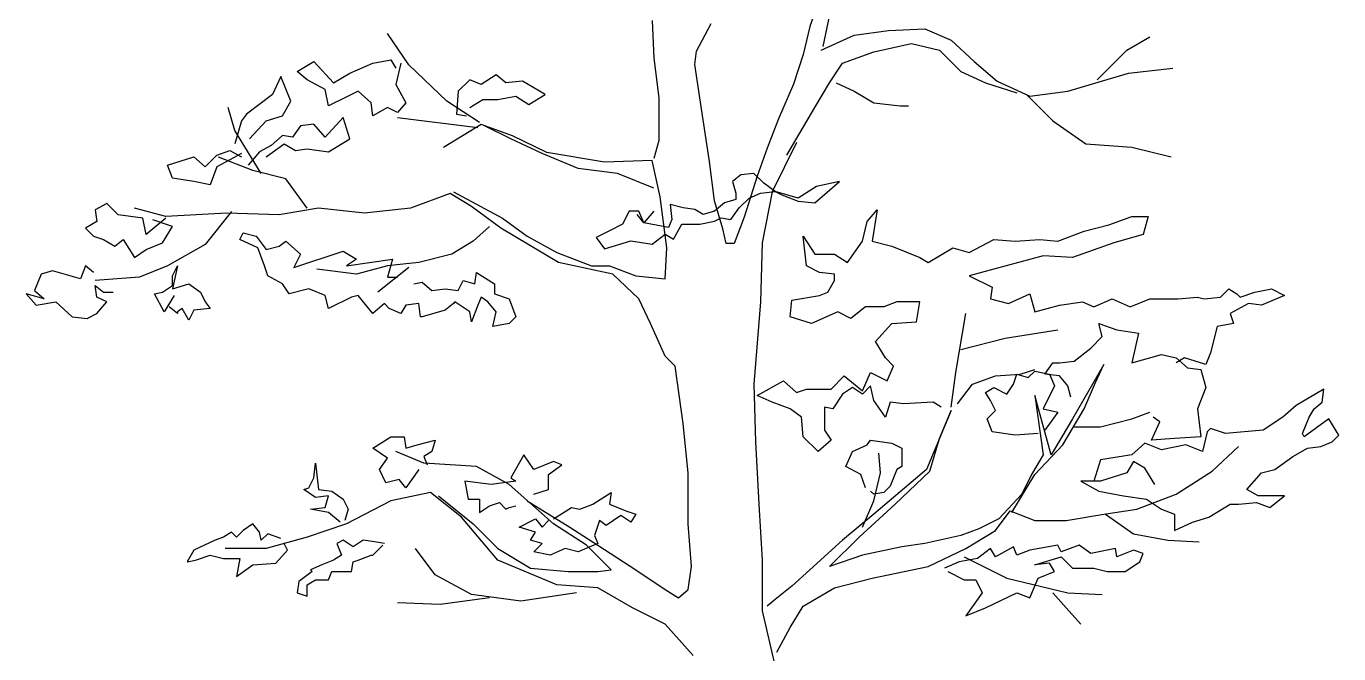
# Model space of a CAD drawing. Header units: millimetres. Extents: x 87938 to 265635, y 330093 to 434310.
# Drawn here: x 119226 to 124118, y 337377 to 339714 of the extents above; entities that cross this region are included whole.
import ezdxf

# ---------------------------------------------------------------- set-up
doc = ezdxf.new("R2010")
doc.units = ezdxf.units.MM

# ---------------------------------------------------------------- blocks, each defined once
blk = doc.blocks.new('A$C225C7FC0')
for p, q in [((2957.3, 7139.3), (2920.6, 7035.3)), ((3000.2, 7108.7), (2969.6, 6961.8)), ((2332.8, 7058.2), (2338.9, 6917.4)), ((2498.1, 6943.4), (2553.2, 7047.5)), ((1426.6, 6892.9), (1347, 7009.2)), ((2920.6, 7035.3), (2896.1, 6931.2)), ((2963.4, 6948), (3085.9, 7003.1)), ((3085.9, 7003.1), (3214.5, 7021.5)), ((3214.5, 7021.5), (3349.2, 7027.6)), ((3349.2, 7027.6), (3447.2, 6984.7)), ((4102.3, 6948), (4188, 6997)), ((3159.4, 6941.9), (3300.2, 6972.5)), ((3300.2, 6972.5), (3404.3, 6948)), ((3404.3, 6948), (3483.9, 6868.4)), ((3447.2, 6984.7), (3532.9, 6905.1)), ((3992.1, 6837.8), (4102.3, 6948)), ((1010.3, 6868.4), (1071.5, 6905.1)), ((1071.5, 6905.1), (1145, 6825.5)), ((1206.2, 6862.3), (1291.9, 6899)), ((1291.9, 6899), (1359.3, 6911.3)), ((1359.3, 6911.3), (1377.6, 6880.7)), ((1396, 6899), (1377.6, 6819.4)), ((2338.9, 6917.4), (2357.3, 6770.4)), ((2492, 6894.4), (2498.1, 6943.4)), ((2896.1, 6931.2), (2859.4, 6821)), ((2994.1, 6825.5), (3043, 6899)), ((3043, 6899), (3159.4, 6941.9)), ((3532.9, 6905.1), (3618.6, 6831.7)), ((949, 6850), (918.4, 6782.7)), ((985.8, 6758.2), (949, 6850)), ((1047, 6837.8), (1010.3, 6868.4)), ((1145, 6825.5), (1206.2, 6862.3)), ((1567.4, 6758.2), (1426.6, 6892.9)), ((1751.1, 6856.2), (1696, 6819.4)), ((1787.9, 6825.5), (1751.1, 6856.2)), ((2516.5, 6729.1), (2492, 6894.4)), ((3483.9, 6868.4), (3575.7, 6825.5)), ((3881.9, 6794.9), (4108.4, 6862.3)), ((4108.4, 6862.3), (4273.7, 6880.7)), ((1114.4, 6801.1), (1047, 6837.8)), ((1126.6, 6739.8), (1114.4, 6801.1)), ((1377.6, 6819.4), (1414.4, 6752.1)), ((1653.2, 6837.8), (1610.3, 6794.9)), ((1696, 6819.4), (1653.2, 6837.8)), ((1849.1, 6831.7), (1787.9, 6825.5)), ((1892, 6807.2), (1849.1, 6831.7)), ((1934.8, 6782.7), (1892, 6807.2)), ((2859.4, 6821), (2804.3, 6692.4)), ((2939, 6733.7), (2994.1, 6825.5)), ((3018.6, 6825.5), (3085.9, 6794.9)), ((3575.7, 6825.5), (3692.1, 6788.8)), ((3618.6, 6831.7), (3741, 6776.6)), ((918.4, 6782.7), (820.5, 6709.2)), ((955.2, 6703.1), (985.8, 6758.2)), ((1200.1, 6776.6), (1126.6, 6739.8)), ((1236.8, 6794.9), (1200.1, 6776.6)), ((1285.8, 6752.1), (1236.8, 6794.9)), ((1291.9, 6703.1), (1285.8, 6752.1)), ((1414.4, 6752.1), (1383.8, 6715.3)), ((1689.9, 6678.6), (1567.4, 6758.2)), ((1610.3, 6794.9), (1604.2, 6709.2)), ((1653.2, 6733.7), (1702.1, 6764.3)), ((1702.1, 6764.3), (1757.3, 6764.3)), ((1757.3, 6764.3), (1824.6, 6776.6)), ((1824.6, 6776.6), (1873.6, 6745.9)), ((1873.6, 6745.9), (1934.8, 6782.7)), ((2357.3, 6770.4), (2357.3, 6611.2)), ((3085.9, 6794.9), (3159.4, 6752.1)), ((3159.4, 6752.1), (3257.3, 6739.8)), ((3728.8, 6782.7), (3826.8, 6684.7)), ((3741, 6776.6), (3881.9, 6794.9)), ((777.6, 6648), (753.1, 6733.7)), ((820.5, 6709.2), (802.1, 6684.7)), ((893.9, 6684.7), (955.2, 6703.1)), ((1347, 6733.7), (1291.9, 6703.1)), ((1383.8, 6715.3), (1347, 6733.7)), ((1604.2, 6709.2), (1640.9, 6703.1)), ((2547.1, 6533.2), (2516.5, 6729.1)), ((2834.9, 6556.1), (2939, 6733.7)), ((3257.3, 6739.8), (3288, 6739.8)), ((802.1, 6684.7), (777.6, 6599)), ((832.7, 6617.4), (893.9, 6684.7)), ((1022.5, 6666.3), (991.9, 6623.5)), ((1071.5, 6672.5), (1022.5, 6666.3)), ((1114.4, 6623.5), (1071.5, 6672.5)), ((1181.7, 6697), (1114.4, 6623.5)), ((1206.2, 6617.4), (1181.7, 6697)), ((1683.8, 6658.7), (1383.8, 6695.4)), ((1696, 6670.9), (1555.2, 6585.2)), ((1812.4, 6628.1), (1696, 6670.9)), ((1806.2, 6617.4), (1708.3, 6666.3)), ((2804.3, 6692.4), (2761.4, 6582.2)), ((3826.8, 6684.7), (3949.2, 6599)), ((875.6, 6488.8), (777.6, 6648)), ((955.2, 6629.6), (912.3, 6592.9)), ((991.9, 6623.5), (955.2, 6629.6)), ((1126.6, 6568.4), (1206.2, 6617.4)), ((1922.6, 6562.3), (1806.2, 6617.4)), ((1940.9, 6566.9), (1812.4, 6628.1)), ((2357.3, 6611.2), (2338.9, 6543.9)), ((667.4, 6513.3), (710.2, 6556.1)), ((710.2, 6556.1), (759.2, 6574.5)), ((802.1, 6562.3), (710.2, 6513.3)), ((759.2, 6574.5), (802.1, 6550)), ((869.4, 6568.4), (826.6, 6519.4)), ((912.3, 6592.9), (869.4, 6568.4)), ((893.9, 6550), (961.3, 6599)), ((961.3, 6599), (1004.1, 6574.5)), ((1004.1, 6574.5), (1047, 6580.6)), ((1047, 6580.6), (1126.6, 6568.4)), ((2057.3, 6507.2), (1922.6, 6562.3)), ((2155.2, 6530.1), (1940.9, 6566.9)), ((2761.4, 6582.2), (2724.7, 6478.1)), ((2871.6, 6603.6), (2779.8, 6419.9)), ((3949.2, 6599), (4120.7, 6586.8)), ((4120.7, 6586.8), (4267.6, 6550)), ((526.6, 6519.4), (624.5, 6550)), ((544.9, 6470.4), (526.6, 6519.4)), ((624.5, 6550), (667.4, 6513.3)), ((710.2, 6513.3), (685.8, 6445.9)), ((844.9, 6499.5), (716.4, 6548.5)), ((2204.2, 6488.8), (2057.3, 6507.2)), ((2332.8, 6536.2), (2155.2, 6530.1)), ((2363.4, 6401.5), (2332.8, 6536.2)), ((2565.5, 6386.2), (2547.1, 6533.2)), ((624.5, 6458.2), (544.9, 6470.4)), ((685.8, 6445.9), (624.5, 6458.2)), ((967.4, 6468.9), (844.9, 6499.5)), ((1047, 6358.7), (967.4, 6468.9)), ((2338.9, 6433.7), (2204.2, 6488.8)), ((2663.4, 6482.7), (2632.8, 6458.2)), ((2632.8, 6458.2), (2645.1, 6415.3)), ((2712.4, 6488.8), (2663.4, 6482.7)), ((2724.7, 6478.1), (2675.7, 6325)), ((2749.1, 6452), (2712.4, 6488.8)), ((2939, 6378.6), (3030.8, 6458.2)), ((3030.8, 6458.2), (2945.1, 6439.8)), ((1579.7, 6413.8), (1432.7, 6358.7)), ((1659.3, 6364.8), (1579.7, 6413.8)), ((1591.9, 6419.9), (1775.6, 6321.9)), ((2645.1, 6415.3), (2645.1, 6390.8)), ((2694, 6396.9), (2736.9, 6415.3)), ((2736.9, 6415.3), (2792, 6421.4)), ((2779.8, 6419.9), (2743, 6230.1)), ((2792, 6421.4), (2749.1, 6452)), ((2792, 6421.4), (2816.5, 6409.2)), ((2877.7, 6396.9), (2792, 6421.4)), ((2816.5, 6409.2), (2877.7, 6384.7)), ((2945.1, 6439.8), (2877.7, 6396.9)), ((300, 6377), (257.2, 6352.5)), ((342.9, 6334.2), (300, 6377)), ((1769.5, 6285.2), (1659.3, 6364.8)), ((2387.9, 6211.7), (2363.4, 6401.5)), ((2449.1, 6360.2), (2400.1, 6372.4)), ((2400.1, 6372.4), (2406.3, 6317.3)), ((2492, 6354.1), (2449.1, 6360.2)), ((2596.1, 6282.1), (2565.5, 6386.2)), ((2602.2, 6378.6), (2565.5, 6348)), ((2645.1, 6390.8), (2602.2, 6378.6)), ((2626.7, 6317.3), (2657.3, 6360.2)), ((2657.3, 6360.2), (2694, 6396.9)), ((2877.7, 6384.7), (2939, 6378.6)), ((257.2, 6352.5), (263.3, 6309.7)), ((434.7, 6321.9), (342.9, 6334.2)), ((520.4, 6328.1), (404.1, 6358.7)), ((447, 6260.7), (434.7, 6321.9)), ((520.4, 6321.9), (447, 6260.7)), ((526.6, 6297.4), (471.5, 6315.8)), ((747, 6340.3), (520.4, 6328.1)), ((765.4, 6346.4), (667.4, 6224)), ((942.9, 6334.2), (747, 6340.3)), ((1089.9, 6358.7), (942.9, 6334.2)), ((1261.3, 6340.3), (1089.9, 6358.7)), ((1432.7, 6358.7), (1261.3, 6340.3)), ((1775.6, 6321.9), (1867.5, 6254.6)), ((2247.1, 6348), (2222.6, 6299)), ((2283.8, 6348), (2247.1, 6348)), ((2302.2, 6305.1), (2277.7, 6335.7)), ((2302.2, 6305.1), (2283.8, 6348)), ((2338.9, 6348), (2302.2, 6305.1)), ((2406.3, 6317.3), (2394, 6286.7)), ((2522.6, 6335.7), (2492, 6354.1)), ((2510.4, 6299), (2565.5, 6311.2)), ((2565.5, 6348), (2522.6, 6335.7)), ((2565.5, 6311.2), (2590, 6323.5)), ((2590, 6323.5), (2626.7, 6317.3)), ((2675.7, 6325), (2638.9, 6227)), ((3134.9, 6309.7), (3171.6, 6352.5)), ((3171.6, 6352.5), (3153.3, 6236.2)), ((4034.9, 6297.4), (4120.7, 6328.1)), ((4120.7, 6328.1), (4181.9, 6328.1)), ((4181.9, 6328.1), (4163.5, 6260.7)), ((263.3, 6309.7), (220.4, 6285.2)), ((220.4, 6285.2), (251, 6254.6)), ((508.2, 6230.1), (544.9, 6291.3)), ((544.9, 6291.3), (526.6, 6297.4)), ((796, 6242.3), (808.2, 6266.8)), ((808.2, 6266.8), (857.2, 6254.6)), ((1726.6, 6291.3), (1665.4, 6236.2)), ((1983.8, 6156.6), (1769.5, 6285.2)), ((2173.6, 6274.5), (2124.6, 6250)), ((2222.6, 6299), (2173.6, 6274.5)), ((2394, 6286.7), (2302.2, 6305.1)), ((2332.8, 6225.5), (2381.8, 6262.2)), ((2381.8, 6262.2), (2412.4, 6243.9)), ((2412.4, 6243.9), (2443, 6299)), ((2443, 6299), (2510.4, 6299)), ((2608.3, 6227), (2596.1, 6282.1)), ((3116.5, 6236.2), (3134.9, 6309.7)), ((3845.1, 6236.2), (3943.1, 6273)), ((3943.1, 6273), (4034.9, 6297.4)), ((251, 6254.6), (287.8, 6242.3)), ((287.8, 6242.3), (330.6, 6217.8)), ((330.6, 6217.8), (361.2, 6242.3)), ((361.2, 6242.3), (404.1, 6175)), ((447, 6205.6), (508.2, 6230.1)), ((667.4, 6224), (526.6, 6144.4)), ((863.3, 6211.7), (796, 6242.3)), ((857.2, 6254.6), (893.9, 6205.6)), ((893.9, 6205.6), (942.9, 6217.8)), ((942.9, 6217.8), (967.4, 6236.2)), ((967.4, 6236.2), (1022.5, 6187.2)), ((1665.4, 6236.2), (1585.8, 6187.2)), ((1867.5, 6254.6), (1977.7, 6193.4)), ((2124.6, 6250), (2155.2, 6207.1)), ((2155.2, 6207.1), (2253.2, 6237.7)), ((2253.2, 6237.7), (2332.8, 6225.5)), ((2638.9, 6227), (2608.3, 6227)), ((2743, 6230.1), (2736.9, 6009.7)), ((2908.3, 6144.4), (2896.1, 6254.6)), ((2896.1, 6254.6), (2939, 6187.2)), ((3061.4, 6156.6), (3116.5, 6236.2)), ((3153.3, 6236.2), (3226.7, 6217.8)), ((3226.7, 6217.8), (3330.8, 6175)), ((3514.5, 6193.4), (3606.3, 6242.3)), ((3606.3, 6242.3), (3685.9, 6236.2)), ((3685.9, 6236.2), (3777.8, 6242.3)), ((3777.8, 6242.3), (3845.1, 6236.2)), ((4053.3, 6230.1), (3900.2, 6175)), ((4163.5, 6260.7), (4053.3, 6230.1)), ((404.1, 6175), (447, 6205.6)), ((887.8, 6144.4), (863.3, 6211.7)), ((998, 6138.2), (1181.7, 6199.5)), ((1022.5, 6187.2), (998, 6138.2)), ((1181.7, 6199.5), (1230.7, 6168.9)), ((1230.7, 6168.9), (1194, 6144.4)), ((1194, 6144.4), (1365.4, 6168.9)), ((1365.4, 6168.9), (1347, 6101.5)), ((1585.8, 6187.2), (1463.4, 6156.6)), ((1977.7, 6193.4), (2106.3, 6144.4)), ((2381.8, 6095.4), (2387.9, 6211.7)), ((2939, 6187.2), (3012.4, 6187.2)), ((3012.4, 6187.2), (3061.4, 6156.6)), ((3330.8, 6175), (3361.4, 6156.6)), ((3361.4, 6156.6), (3453.3, 6211.7)), ((3453.3, 6211.7), (3514.5, 6193.4)), ((3790, 6181.1), (3514.5, 6107.6)), ((3900.2, 6175), (3790, 6181.1)), ((98, 6126), (55.1, 6113.8)), ((140.8, 6113.8), (98, 6126)), ((220.4, 6144.4), (202.1, 6095.4)), ((251, 6119.9), (220.4, 6144.4)), ((526.6, 6144.4), (422.5, 6101.5)), ((544.9, 6107.6), (563.3, 6144.4)), ((563.3, 6144.4), (544.9, 6058.6)), ((900.1, 6107.6), (887.8, 6144.4)), ((1230.7, 6113.8), (1083.7, 6132.1)), ((1347, 6144.4), (1230.7, 6113.8)), ((1426.6, 6138.2), (1310.3, 6046.4)), ((1463.4, 6156.6), (1347, 6144.4)), ((1671.5, 6077), (1677.7, 6119.9)), ((1677.7, 6119.9), (1745, 6077)), ((2185.8, 6113.8), (1983.8, 6156.6)), ((2106.3, 6144.4), (2173.6, 6144.4)), ((2173.6, 6144.4), (2271.6, 6107.6)), ((2957.3, 6119.9), (2908.3, 6144.4)), ((3012.4, 6113.8), (2957.3, 6119.9)), ((55.1, 6113.8), (30.6, 6052.5)), ((202.1, 6095.4), (140.8, 6113.8)), ((422.5, 6101.5), (257.2, 6089.3)), ((263.3, 6028), (257.2, 6070.9)), ((257.2, 6070.9), (287.8, 6046.4)), ((508.2, 6046.4), (544.9, 6070.9)), ((544.9, 6070.9), (544.9, 6107.6)), ((544.9, 6058.6), (606.2, 6077)), ((606.2, 6077), (649, 6046.4)), ((955.2, 6077), (900.1, 6107.6)), ((979.7, 6040.3), (955.2, 6077)), ((1347, 6101.5), (1383.8, 6101.5)), ((1445, 6077), (1475.6, 6083.1)), ((1475.6, 6083.1), (1512.3, 6052.5)), ((1610.3, 6052.5), (1628.7, 6089.3)), ((1628.7, 6089.3), (1671.5, 6077)), ((1745, 6077), (1745, 6040.3)), ((2283.8, 6021.9), (2185.8, 6113.8)), ((2271.6, 6107.6), (2381.8, 6095.4)), ((2987.9, 6046.4), (3012.4, 6089.3)), ((3012.4, 6089.3), (3012.4, 6113.8)), ((3514.5, 6107.6), (3600.2, 6064.8)), ((67.4, 6021.9), (0, 6040.3)), ((0, 6040.3), (36.7, 5997.4)), ((30.6, 6052.5), (67.4, 6021.9)), ((300, 6009.7), (263.3, 6028)), ((287.8, 6046.4), (324.5, 6046.4)), ((477.6, 6040.3), (508.2, 6046.4)), ((514.3, 5972.9), (477.6, 6040.3)), ((551.1, 6034.2), (514.3, 5972.9)), ((649, 6046.4), (667.4, 6009.7)), ((1053.1, 6058.6), (979.7, 6040.3)), ((1114.4, 6034.2), (1053.1, 6058.6)), ((1126.6, 5985.2), (1114.4, 6034.2)), ((1212.3, 6028), (1126.6, 5985.2)), ((1236.8, 6034.2), (1212.3, 6028)), ((1291.9, 5966.8), (1236.8, 6034.2)), ((1512.3, 6052.5), (1561.3, 6058.6)), ((1561.3, 6058.6), (1610.3, 6052.5)), ((1696, 6028), (1683.8, 5997.4)), ((1720.5, 6009.7), (1696, 6028)), ((1745, 6040.3), (1800.1, 6021.9)), ((1800.1, 6021.9), (1824.6, 5954.6)), ((2326.7, 5930.1), (2283.8, 6021.9)), ((2853.2, 6015.8), (2957.3, 6034.2)), ((2957.3, 6034.2), (2987.9, 6046.4)), ((3600.2, 6064.8), (3594.1, 6021.9)), ((3594.1, 6021.9), (3661.4, 6003.5)), ((3661.4, 6003.5), (3741, 6040.3)), ((3741, 6040.3), (3759.4, 5972.9)), ((3979.8, 5991.3), (4047.2, 6021.9)), ((4047.2, 6021.9), (4114.5, 5991.3)), ((4114.5, 5991.3), (4188, 6021.9)), ((4188, 6021.9), (4237, 6021.9)), ((4237, 6021.9), (4292.1, 6021.9)), ((4292.1, 6021.9), (4365.6, 6028)), ((4365.6, 6028), (4390.1, 6021.9)), ((4390.1, 6021.9), (4451.3, 6028)), ((4451.3, 6028), (4481.9, 6058.6)), ((4481.9, 6058.6), (4512.5, 6040.3)), ((4512.5, 6040.3), (4524.8, 6028)), ((4524.8, 6028), (4579.9, 6046.4)), ((4579.9, 6046.4), (4641.1, 6058.6)), ((4690.1, 6034.2), (4604.4, 5997.4)), ((4641.1, 6058.6), (4690.1, 6034.2)), ((36.7, 5997.4), (110.2, 6009.7)), ((110.2, 6009.7), (171.4, 5954.6)), ((263.3, 5966.8), (300, 6009.7)), ((563.3, 5966.8), (532.7, 5991.3)), ((581.7, 5985.2), (563.3, 5972.9)), ((563.3, 5972.9), (563.3, 5966.8)), ((606.2, 5942.3), (581.7, 5985.2)), ((624.5, 5979), (606.2, 5942.3)), ((685.8, 5985.2), (624.5, 5979)), ((667.4, 6009.7), (685.8, 5985.2)), ((1334.8, 6003.5), (1291.9, 5966.8)), ((1353.1, 5985.2), (1334.8, 6003.5)), ((1396, 5966.8), (1353.1, 5985.2)), ((1414.4, 5997.4), (1396, 5966.8)), ((1463.4, 6003.5), (1414.4, 5997.4)), ((1469.5, 5954.6), (1463.4, 6003.5)), ((1561.3, 5979), (1475.6, 5954.6)), ((1591.9, 6003.5), (1561.3, 5979)), ((1598.1, 6009.7), (1591.9, 6003.5)), ((1653.2, 5972.9), (1598.1, 6009.7)), ((1659.3, 5936.2), (1653.2, 5972.9)), ((1683.8, 5997.4), (1659.3, 5936.2)), ((1751.1, 5972.9), (1720.5, 6009.7)), ((1738.9, 5917.8), (1751.1, 5972.9)), ((2736.9, 6009.7), (2712.4, 5703.5)), ((2847.1, 5954.6), (2853.2, 6015.8)), ((3024.7, 5972.9), (2926.7, 5930.1)), ((3073.7, 5948.4), (3024.7, 5972.9)), ((3128.8, 5991.3), (3073.7, 5948.4)), ((3196.1, 5991.3), (3128.8, 5991.3)), ((3245.1, 6009.7), (3196.1, 5991.3)), ((3330.8, 6009.7), (3245.1, 6009.7)), ((3318.6, 5936.2), (3330.8, 6009.7)), ((3759.4, 5972.9), (3851.3, 5997.4)), ((3851.3, 5997.4), (3937, 6009.7)), ((3937, 6009.7), (3979.8, 5991.3)), ((4555.4, 6003.5), (4488, 5966.8)), ((4604.4, 5997.4), (4555.4, 6003.5)), ((171.4, 5954.6), (226.5, 5948.4)), ((226.5, 5948.4), (263.3, 5966.8)), ((1475.6, 5954.6), (1469.5, 5954.6)), ((1800.1, 5930.1), (1738.9, 5917.8)), ((1824.6, 5954.6), (1800.1, 5930.1)), ((2381.8, 5807.6), (2326.7, 5930.1)), ((2926.7, 5930.1), (2847.1, 5954.6)), ((3165.5, 5862.7), (3226.7, 5930.1)), ((3226.7, 5930.1), (3318.6, 5936.2)), ((3465.5, 5746.4), (3502.3, 5966.8)), ((4010.5, 5881.1), (3998.2, 5930.1)), ((3998.2, 5930.1), (4065.6, 5905.6)), ((4500.3, 5930.1), (4439, 5917.8)), ((4488, 5966.8), (4500.3, 5930.1)), ((3483.9, 5832.1), (3649.2, 5875)), ((3649.2, 5875), (3845.1, 5905.6)), ((3967.6, 5838.2), (4010.5, 5881.1)), ((4065.6, 5905.6), (4145.2, 5893.3)), ((4145.2, 5893.3), (4120.7, 5783.1)), ((4439, 5917.8), (4414.6, 5819.9)), ((3202.2, 5801.5), (3165.5, 5862.7)), ((3906.4, 5789.2), (3967.6, 5838.2)), ((2418.5, 5770.9), (2381.8, 5807.6)), ((3232.9, 5770.9), (3202.2, 5801.5)), ((3796.2, 5740.3), (3826.8, 5783.1)), ((3826.8, 5783.1), (3851.3, 5783.1)), ((3851.3, 5783.1), (3906.4, 5789.2)), ((4016.6, 5777), (3900.2, 5574.9)), ((3986, 5709.6), (4016.6, 5777)), ((4120.7, 5783.1), (4230.9, 5813.7)), ((4230.9, 5813.7), (4286, 5801.5)), ((4316.6, 5801.5), (4286, 5783.1)), ((4286, 5801.5), (4328.8, 5764.7)), ((4396.2, 5777), (4316.6, 5801.5)), ((4414.6, 5819.9), (4396.2, 5777)), ((2449.1, 5556.6), (2418.5, 5770.9)), ((3000.2, 5685.1), (3049.2, 5734.1)), ((3049.2, 5734.1), (3116.5, 5679)), ((3116.5, 5679), (3147.1, 5746.4)), ((3147.1, 5746.4), (3208.4, 5715.8)), ((3208.4, 5715.8), (3232.9, 5770.9)), ((3447.2, 5617.8), (3465.5, 5746.4)), ((3526.7, 5703.5), (3612.5, 5734.1)), ((3612.5, 5734.1), (3704.3, 5740.3)), ((3679.8, 5703.5), (3692.1, 5740.3)), ((3692.1, 5740.3), (3734.9, 5728)), ((3704.3, 5740.3), (3759.4, 5758.6)), ((3734.9, 5728), (3759.4, 5752.5)), ((3759.4, 5752.5), (3814.5, 5740.3)), ((3851.3, 5734.1), (3796.2, 5740.3)), ((3814.5, 5740.3), (3832.9, 5697.4)), ((3881.9, 5697.4), (3851.3, 5734.1)), ((4328.8, 5764.7), (4377.8, 5758.6)), ((4377.8, 5758.6), (4396.2, 5691.3)), ((2712.4, 5703.5), (2718.5, 5489.2)), ((2724.7, 5660.7), (2822.6, 5715.8)), ((2822.6, 5715.8), (2871.6, 5672.9)), ((2871.6, 5672.9), (2908.3, 5685.1)), ((2908.3, 5685.1), (3000.2, 5685.1)), ((3079.8, 5691.3), (3043, 5666.8)), ((3116.5, 5666.8), (3079.8, 5691.3)), ((3147.1, 5697.4), (3116.5, 5666.8)), ((3159.4, 5642.3), (3147.1, 5697.4)), ((3471.6, 5630), (3526.7, 5703.5)), ((3575.7, 5672.9), (3606.3, 5691.3)), ((3606.3, 5691.3), (3655.3, 5666.8)), ((3655.3, 5666.8), (3679.8, 5703.5)), ((3832.9, 5697.4), (3790, 5611.7)), ((3894.1, 5654.5), (3881.9, 5697.4)), ((3943.1, 5611.7), (3986, 5709.6)), ((4396.2, 5691.3), (4365.6, 5611.7)), ((4837, 5685.1), (4732.9, 5623.9)), ((4830.9, 5636.2), (4837, 5685.1)), ((2779.8, 5636.2), (2724.7, 5660.7)), ((2847.1, 5611.7), (2779.8, 5636.2)), ((3043, 5666.8), (3006.3, 5611.7)), ((3202.2, 5581.1), (3159.4, 5642.3)), ((3220.6, 5636.2), (3202.2, 5581.1)), ((3269.6, 5630), (3220.6, 5636.2)), ((3379.8, 5636.2), (3269.6, 5630)), ((3410.4, 5617.8), (3379.8, 5636.2)), ((3594.1, 5642.3), (3575.7, 5672.9)), ((3612.5, 5605.6), (3594.1, 5642.3)), ((3820.6, 5440.2), (3759.4, 5660.7)), ((3759.4, 5660.7), (3790, 5440.2)), ((4800.3, 5611.7), (4830.9, 5636.2)), ((2890, 5581.1), (2847.1, 5611.7)), ((2896.1, 5507.6), (2890, 5581.1)), ((3006.3, 5611.7), (2975.7, 5617.8)), ((2975.7, 5617.8), (2975.7, 5532.1)), ((3447.2, 5605.6), (3355.3, 5385.1)), ((3404.3, 5501.5), (3447.2, 5605.6)), ((3581.9, 5574.9), (3612.5, 5605.6)), ((3790, 5611.7), (3845.1, 5599.4)), ((3845.1, 5599.4), (3796.2, 5532.1)), ((3863.5, 5477), (3943.1, 5611.7)), ((4120.7, 5574.9), (4188, 5599.4)), ((4224.7, 5562.7), (4200.3, 5581.1)), ((4365.6, 5611.7), (4377.8, 5507.6)), ((4684, 5581.1), (4610.5, 5532.1)), ((4732.9, 5623.9), (4684, 5581.1)), ((4757.4, 5519.8), (4781.9, 5581.1)), ((4781.9, 5581.1), (4800.3, 5611.7)), ((2467.5, 5372.9), (2449.1, 5556.6)), ((2975.7, 5532.1), (3000.2, 5495.3)), ((3600.2, 5526), (3581.9, 5574.9)), ((3900.2, 5574.9), (3820.6, 5440.2)), ((3906.4, 5544.3), (4004.3, 5544.3)), ((4004.3, 5544.3), (4120.7, 5574.9)), ((4194.1, 5495.3), (4224.7, 5562.7)), ((4414.6, 5538.2), (4402.3, 5526)), ((4469.7, 5519.8), (4414.6, 5538.2)), ((4610.5, 5532.1), (4469.7, 5519.8)), ((4855.4, 5574.9), (4763.6, 5507.6)), ((4892.1, 5513.7), (4855.4, 5574.9)), ((1291.9, 5464.7), (1359.3, 5507.6)), ((1359.3, 5507.6), (1408.2, 5507.6)), ((1408.2, 5507.6), (1414.4, 5464.7)), ((1457.2, 5477), (1524.6, 5495.3)), ((1524.6, 5495.3), (1512.3, 5452.5)), ((2718.5, 5489.2), (2730.8, 5256.5)), ((2951.2, 5452.5), (2896.1, 5507.6)), ((3000.2, 5495.3), (2951.2, 5452.5)), ((3134.9, 5477), (3147.1, 5495.3)), ((3147.1, 5495.3), (3226.7, 5483.1)), ((3226.7, 5483.1), (3263.5, 5464.7)), ((3367.6, 5379), (3404.3, 5501.5)), ((3685.9, 5513.7), (3600.2, 5526)), ((3771.7, 5519.8), (3685.9, 5513.7)), ((4169.6, 5483.1), (4120.7, 5440.2)), ((4230.9, 5458.6), (4169.6, 5483.1)), ((4279.9, 5501.5), (4194.1, 5495.3)), ((4377.8, 5507.6), (4279.9, 5501.5)), ((4402.3, 5526), (4383.9, 5452.5)), ((4763.6, 5507.6), (4757.4, 5519.8)), ((4824.8, 5470.8), (4867.6, 5489.2)), ((4867.6, 5489.2), (4892.1, 5513.7)), ((1347, 5428), (1291.9, 5464.7)), ((1481.7, 5409.6), (1377.6, 5452.5)), ((1414.4, 5464.7), (1457.2, 5477)), ((1512.3, 5452.5), (1481.7, 5434.1)), ((1481.7, 5434.1), (1494, 5403.5)), ((1855.2, 5440.2), (1806.2, 5354.5)), ((1892, 5385.1), (1855.2, 5440.2)), ((3055.3, 5397.4), (3079.8, 5452.5)), ((3079.8, 5452.5), (3134.9, 5477)), ((3183.9, 5372.9), (3177.7, 5446.4)), ((3263.5, 5464.7), (3263.5, 5397.4)), ((3790, 5440.2), (3747.2, 5366.8)), ((3759.4, 5366.8), (3863.5, 5477)), ((4120.7, 5440.2), (4004.3, 5421.9)), ((4322.7, 5477), (4230.9, 5458.6)), ((4383.9, 5452.5), (4322.7, 5477)), ((4420.7, 5379), (4518.6, 5470.8)), ((4653.3, 5385.1), (4720.7, 5434.1)), ((4720.7, 5434.1), (4775.8, 5464.7)), ((4775.8, 5464.7), (4824.8, 5470.8)), ((1071.5, 5354.5), (1077.6, 5409.6)), ((1077.6, 5409.6), (1089.9, 5311.6)), ((1316.4, 5385.1), (1347, 5428)), ((1340.9, 5336.1), (1316.4, 5385.1)), ((1463.4, 5385.1), (1414.4, 5317.8)), ((1677.7, 5397.4), (1481.7, 5409.6)), ((1800.1, 5330), (1677.7, 5397.4)), ((1965.4, 5415.7), (1892, 5385.1)), ((1947.1, 5366.8), (1996, 5403.5)), ((1996, 5403.5), (1965.4, 5415.7)), ((3110.4, 5366.8), (3055.3, 5397.4)), ((3355.3, 5385.1), (3159.4, 5219.8)), ((3245.1, 5385.1), (3220.6, 5323.9)), ((3263.5, 5397.4), (3245.1, 5385.1)), ((4004.3, 5421.9), (3979.8, 5342.3)), ((4126.8, 5415.7), (4102.3, 5372.9)), ((4169.6, 5391.2), (4126.8, 5415.7)), ((4206.4, 5330), (4169.6, 5391.2)), ((4604.4, 5372.9), (4653.3, 5385.1)), ((1053.1, 5317.8), (1071.5, 5354.5)), ((1389.9, 5348.4), (1340.9, 5336.1)), ((1414.4, 5317.8), (1389.9, 5348.4)), ((1732.8, 5330), (1634.8, 5342.3)), ((1634.8, 5342.3), (1647, 5274.9)), ((1824.6, 5342.3), (1732.8, 5330)), ((1806.2, 5354.5), (1824.6, 5342.3)), ((1947.1, 5311.6), (1947.1, 5366.8)), ((2467.5, 5183.1), (2467.5, 5372.9)), ((3128.8, 5317.8), (3110.4, 5366.8)), ((3159.4, 5268.8), (3183.9, 5372.9)), ((3239, 5256.5), (3367.6, 5379)), ((3673.7, 5225.9), (3759.4, 5366.8)), ((3747.2, 5366.8), (3710.4, 5293.3)), ((4004.3, 5342.3), (3930.9, 5342.3)), ((3930.9, 5342.3), (3998.2, 5305.5)), ((4102.3, 5372.9), (4004.3, 5342.3)), ((4286, 5293.3), (4420.7, 5379)), ((4549.3, 5311.6), (4604.4, 5372.9)), ((1034.8, 5311.6), (1053.1, 5317.8)), ((1077.6, 5281), (1034.8, 5311.6)), ((1126.6, 5287.2), (1077.6, 5281)), ((1089.9, 5311.6), (1138.8, 5305.5)), ((1114.4, 5244.3), (1126.6, 5287.2)), ((1138.8, 5305.5), (1181.7, 5274.9)), ((1506.2, 5299.4), (1359.3, 5268.8)), ((1622.5, 5207.6), (1506.2, 5299.4)), ((1536.8, 5287.2), (1665.4, 5183.1)), ((1965.4, 5183.1), (1800.1, 5330)), ((1892, 5293.3), (1947.1, 5311.6)), ((2112.4, 5256.5), (2179.7, 5299.4)), ((2179.7, 5299.4), (2173.6, 5256.5)), ((3159.4, 5293.3), (3147.1, 5305.5)), ((3196.1, 5299.4), (3159.4, 5293.3)), ((3220.6, 5323.9), (3196.1, 5299.4)), ((3710.4, 5293.3), (3624.7, 5201.4)), ((3998.2, 5305.5), (4090, 5287.2)), ((4090, 5287.2), (4175.8, 5274.9)), ((4139, 5238.2), (4286, 5293.3)), ((4592.1, 5287.2), (4549.3, 5311.6)), ((4690.1, 5287.2), (4592.1, 5287.2)), ((4635, 5244.3), (4690.1, 5287.2)), ((1059.2, 5238.2), (1114.4, 5244.3)), ((1126.6, 5225.9), (1059.2, 5238.2)), ((1181.7, 5274.9), (1200.1, 5238.2)), ((1200.1, 5238.2), (1187.8, 5195.3)), ((1359.3, 5268.8), (1194, 5183.1)), ((1647, 5274.9), (1689.9, 5274.9)), ((1689.9, 5274.9), (1689.9, 5225.9)), ((1689.9, 5225.9), (1726.6, 5250.4)), ((1726.6, 5250.4), (1763.4, 5262.7)), ((1763.4, 5262.7), (1787.9, 5238.2)), ((1787.9, 5238.2), (1800.1, 5244.3)), ((1800.1, 5244.3), (1824.6, 5250.4)), ((1867.5, 5268.8), (2026.7, 5170.8)), ((1965.4, 5201.4), (2032.8, 5244.3)), ((2032.8, 5244.3), (2063.4, 5238.2)), ((2063.4, 5238.2), (2112.4, 5256.5)), ((2173.6, 5256.5), (2234.8, 5232.1)), ((2730.8, 5256.5), (2743, 5048.4)), ((3104.3, 5134.1), (3239, 5256.5)), ((3116.5, 5170.8), (3159.4, 5268.8)), ((4016.6, 5219.8), (4139, 5238.2)), ((4175.8, 5274.9), (4230.9, 5238.2)), ((4230.9, 5238.2), (4279.9, 5219.8)), ((4408.4, 5207.6), (4488, 5256.5)), ((4488, 5256.5), (4518.6, 5256.5)), ((4518.6, 5256.5), (4586, 5262.7)), ((4586, 5262.7), (4635, 5244.3)), ((1169.5, 5189.2), (1126.6, 5225.9)), ((1757.3, 5048.4), (1622.5, 5207.6)), ((1836.8, 5170.8), (1898.1, 5201.4)), ((1898.1, 5201.4), (1922.6, 5170.8)), ((1922.6, 5170.8), (1947.1, 5195.3)), ((2136.9, 5195.3), (2118.5, 5140.2)), ((2161.4, 5176.9), (2136.9, 5195.3)), ((2216.5, 5213.7), (2161.4, 5176.9)), ((2253.2, 5189.2), (2216.5, 5213.7)), ((2234.8, 5232.1), (2271.6, 5219.8)), ((2271.6, 5219.8), (2253.2, 5189.2)), ((3159.4, 5219.8), (3043, 5121.8)), ((3624.7, 5201.4), (3551.2, 5164.7)), ((3612.5, 5158.6), (3667.6, 5232.1)), ((3667.6, 5232.1), (3759.4, 5195.3)), ((3759.4, 5195.3), (3875.7, 5195.3)), ((3875.7, 5195.3), (4016.6, 5219.8)), ((4022.7, 5219.8), (4126.8, 5146.3)), ((4279.9, 5219.8), (4279.9, 5158.6)), ((4279.9, 5158.6), (4347.2, 5189.2)), ((4347.2, 5189.2), (4408.4, 5207.6)), ((765.4, 5152.5), (734.7, 5134.1)), ((783.7, 5134.1), (765.4, 5152.5)), ((808.2, 5158.6), (783.7, 5134.1)), ((844.9, 5183.1), (808.2, 5158.6)), ((869.4, 5152.5), (844.9, 5183.1)), ((875.6, 5121.8), (869.4, 5152.5)), ((900.1, 5146.3), (875.6, 5121.8)), ((949, 5128), (900.1, 5146.3)), ((1194, 5183.1), (1047, 5134.1)), ((1665.4, 5183.1), (1757.3, 5091.2)), ((1898.1, 5152.5), (1836.8, 5170.8)), ((1879.7, 5121.8), (1898.1, 5152.5)), ((2087.9, 5103.5), (1965.4, 5183.1)), ((2026.7, 5170.8), (2130.7, 5103.5)), ((2118.5, 5140.2), (2130.7, 5109.6)), ((2479.7, 5023.9), (2467.5, 5183.1)), ((3483.9, 5140.2), (3349.2, 5109.6)), ((3551.2, 5164.7), (3483.9, 5140.2)), ((3502.3, 5091.2), (3612.5, 5158.6)), ((4126.8, 5146.3), (4255.4, 5121.8)), ((704.1, 5121.8), (624.5, 5085.1)), ((734.7, 5134.1), (704.1, 5121.8)), ((893.9, 5091.2), (740.9, 5091.2)), ((1047, 5134.1), (893.9, 5091.2)), ((973.5, 5085.1), (961.3, 5109.6)), ((1181.7, 5121.8), (1157.2, 5109.6)), ((1157.2, 5109.6), (1175.6, 5066.7)), ((1218.4, 5097.3), (1181.7, 5121.8)), ((1255.2, 5121.8), (1218.4, 5097.3)), ((1298, 5115.7), (1255.2, 5121.8)), ((1291.9, 5066.7), (1328.7, 5103.5)), ((1334.8, 5109.6), (1298, 5115.7)), ((1524.6, 4993.3), (1451.1, 5091.2)), ((1757.3, 5091.2), (1879.7, 5017.7)), ((1922.6, 5109.6), (1879.7, 5121.8)), ((1892, 5079), (1922.6, 5109.6)), ((2008.3, 5091.2), (1953.2, 5066.7)), ((2057.3, 5079), (2008.3, 5091.2)), ((2130.7, 5109.6), (2057.3, 5079)), ((2179.7, 5011.6), (2087.9, 5103.5)), ((2130.7, 5103.5), (2271.6, 5011.6)), ((3043, 5121.8), (2920.6, 5011.6)), ((2994.1, 5023.9), (3104.3, 5134.1)), ((3263.5, 5097.3), (3116.5, 5066.7)), ((3349.2, 5109.6), (3263.5, 5097.3)), ((3361.4, 5023.9), (3502.3, 5091.2)), ((3594.1, 5091.2), (3545.1, 5054.5)), ((3612.5, 5060.6), (3594.1, 5091.2)), ((3679.8, 5097.3), (3612.5, 5060.6)), ((3692.1, 5066.7), (3679.8, 5097.3)), ((3845.1, 5103.5), (3741, 5085.1)), ((3857.4, 5079), (3845.1, 5103.5)), ((3924.7, 5103.5), (3857.4, 5079)), ((3967.6, 5072.9), (3924.7, 5103.5)), ((4059.4, 5091.2), (3967.6, 5072.9)), ((4065.6, 5060.6), (4059.4, 5091.2)), ((4255.4, 5121.8), (4371.7, 5115.7)), ((624.5, 5085.1), (600, 5042.2)), ((600, 5042.2), (630.7, 5048.4)), ((630.7, 5048.4), (685.8, 5066.7)), ((685.8, 5066.7), (734.7, 5054.5)), ((734.7, 5054.5), (796, 5054.5)), ((796, 5054.5), (783.7, 4987.1)), ((930.7, 5036.1), (973.5, 5085.1)), ((1145, 5048.4), (1102.1, 5030)), ((1175.6, 5066.7), (1145, 5048.4)), ((1212.3, 5005.5), (1218.4, 5042.2)), ((1218.4, 5042.2), (1236.8, 5048.4)), ((1236.8, 5048.4), (1285.8, 5066.7)), ((1285.8, 5066.7), (1291.9, 5066.7)), ((1977.7, 4956.5), (1757.3, 5048.4)), ((1953.2, 5066.7), (1892, 5079)), ((2743, 5048.4), (2743, 4858.6)), ((3116.5, 5066.7), (2994.1, 5023.9)), ((3477.8, 5042.2), (3422.7, 5017.7)), ((3545.1, 5054.5), (3477.8, 5042.2)), ((3496.1, 5060.6), (3655.3, 4981)), ((3741, 5085.1), (3692.1, 5066.7)), ((3759.4, 5030), (3857.4, 5060.6)), ((3857.4, 5060.6), (3900.2, 5017.7)), ((4126.8, 5085.1), (4065.6, 5060.6)), ((4096.2, 5005.5), (4151.3, 5042.2)), ((4163.5, 5072.9), (4126.8, 5085.1)), ((4151.3, 5042.2), (4163.5, 5072.9)), ((783.7, 4987.1), (844.9, 5030)), ((844.9, 5030), (930.7, 5036.1)), ((1065.4, 5005.5), (1016.4, 4968.8)), ((1102.1, 5030), (1059.2, 5011.6)), ((1059.2, 5011.6), (1065.4, 5005.5)), ((1126.6, 4974.9), (1138.8, 5005.5)), ((1138.8, 5005.5), (1212.3, 5005.5)), ((1659.3, 4919.8), (1524.6, 4993.3)), ((1879.7, 5017.7), (2020.5, 5005.5)), ((2020.5, 5005.5), (2130.7, 5005.5)), ((2130.7, 5005.5), (2179.7, 5011.6)), ((2271.6, 5011.6), (2381.8, 4938.2)), ((2467.5, 4938.2), (2479.7, 5023.9)), ((2920.6, 5011.6), (2853.2, 4950.4)), ((3153.3, 4981), (3361.4, 5023.9)), ((3434.9, 5005.5), (3496.1, 4974.9)), ((3814.5, 5036.1), (3759.4, 5030)), ((3771.7, 4981), (3832.9, 5005.5)), ((3832.9, 5005.5), (3814.5, 5036.1)), ((3900.2, 5017.7), (3979.8, 5017.7)), ((3979.8, 5017.7), (4028.8, 5005.5)), ((4028.8, 5005.5), (4096.2, 5005.5)), ((1016.4, 4968.8), (1010.3, 4925.9)), ((1047, 4956.5), (1077.6, 4974.9)), ((1047, 4913.7), (1047, 4956.5)), ((1077.6, 4974.9), (1126.6, 4974.9)), ((2130.7, 4944.3), (1977.7, 4956.5)), ((2259.3, 4870.8), (2130.7, 4944.3)), ((2853.2, 4950.4), (2792, 4901.4)), ((2896.1, 4876.9), (3012.4, 4944.3)), ((3012.4, 4944.3), (3153.3, 4981)), ((3496.1, 4974.9), (3539, 4974.9)), ((3539, 4974.9), (3563.5, 4925.9)), ((3655.3, 4981), (3881.9, 4925.9)), ((3741, 4907.5), (3771.7, 4981)), ((1010.3, 4925.9), (1047, 4913.7)), ((1726.6, 4907.5), (1543, 4883)), ((1843, 4895.3), (1659.3, 4919.8)), ((2051.1, 4925.9), (1843, 4895.3)), ((2381.8, 4938.2), (2430.8, 4907.5)), ((2430.8, 4907.5), (2467.5, 4938.2)), ((2792, 4901.4), (2761.4, 4876.9)), ((3563.5, 4925.9), (3502.3, 4840.2)), ((3575.7, 4870.8), (3692.1, 4925.9)), ((3692.1, 4925.9), (3741, 4907.5)), ((3826.8, 4925.9), (3875.7, 4870.8)), ((3881.9, 4925.9), (4010.5, 4919.8)), ((1543, 4883), (1383.8, 4889.2)), ((2381.8, 4809.6), (2259.3, 4870.8)), ((2743, 4858.6), (2792, 4650.4)), ((2847.1, 4797.3), (2896.1, 4876.9)), ((3502.3, 4840.2), (3575.7, 4870.8)), ((3875.7, 4870.8), (3930.9, 4809.6)), ((2485.9, 4693.2), (2381.8, 4809.6)), ((2798.1, 4705.5), (2847.1, 4797.3))]:
    blk.add_line(p, q)

msp = doc.modelspace()

# ---------------------------------------------------------------- block references
msp.add_blockref('A$C225C7FC0', (119225.5, 332677.3))

doc.saveas('drawing.dxf')
